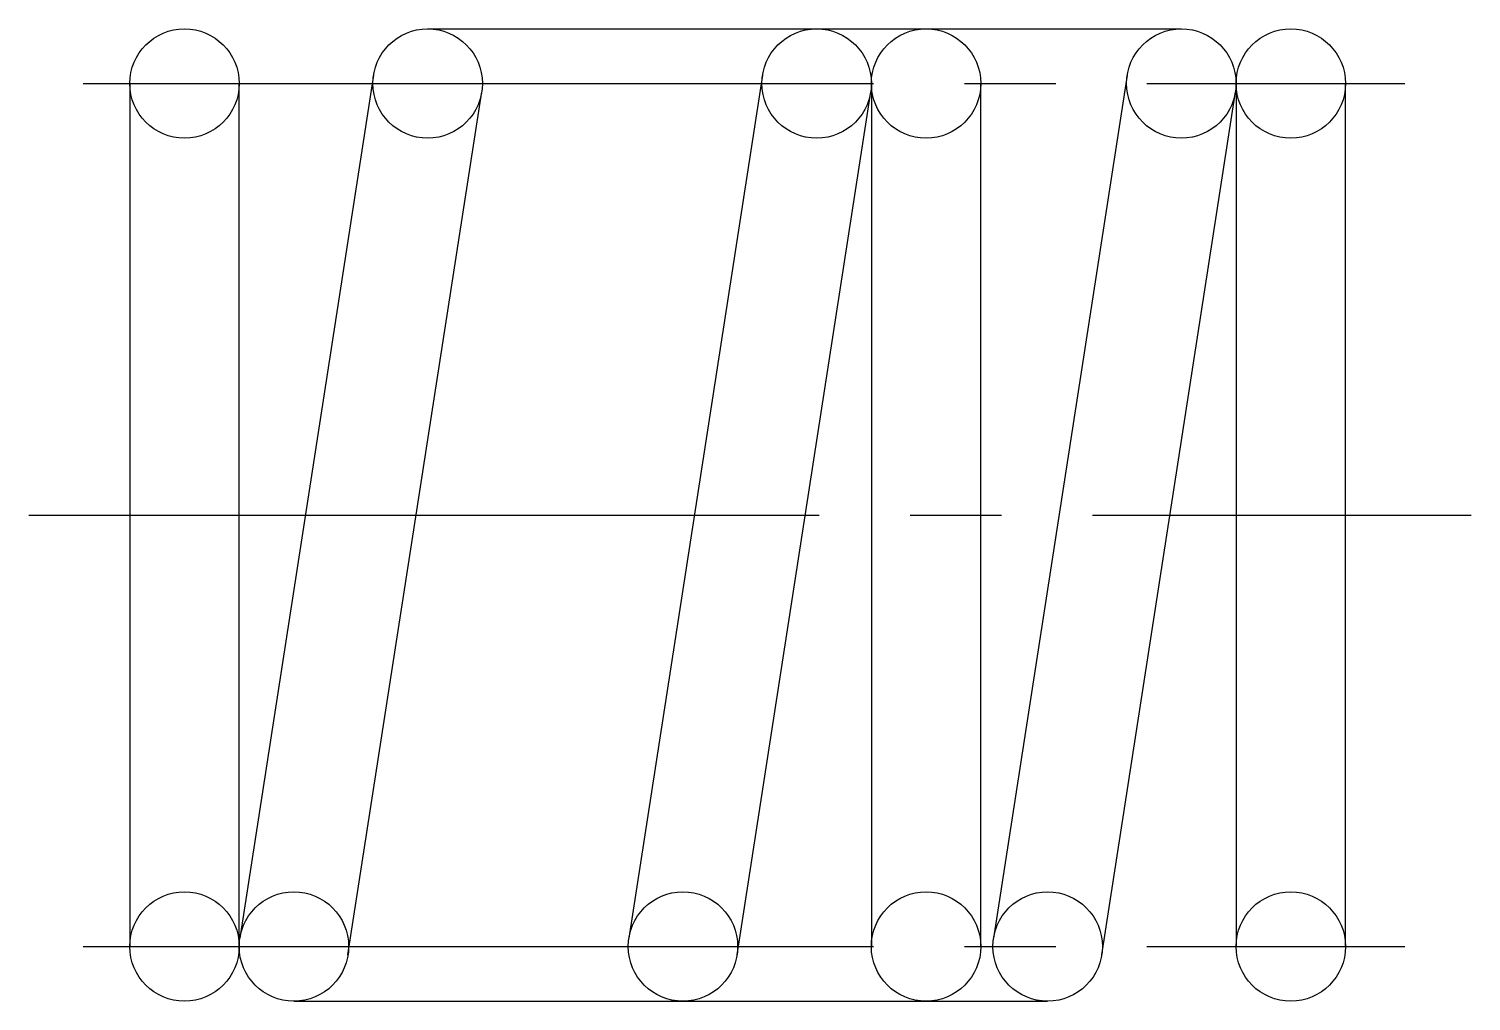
# Model space of a CAD drawing. Extents: x 2.1 to 31.5, y 2 to 24.6.
# Drawn here: x 25.53 to 31.47, y 20.61 to 24.61 of the extents above; entities outside this region: 2.
import ezdxf

# ---------------------------------------------------------------- set-up
doc = ezdxf.new("R2010")
doc.units = 0
doc.header["$LTSCALE"] = 0.25
doc.linetypes.add('CENTER', pattern=[17.5, 13, -1.5, 1.5, -1.5])
doc.linetypes.add('PHANTOM', pattern=[63.5, 31.75, -6.35, 6.35, -6.35, 6.35, -6.35])
doc.layers.get('0').update_dxf_attribs({"linetype": 'CONTINUOUS'})
doc.layers.add('CENTER', color=1, linetype='CENTER')

msp = doc.modelspace()

# ---------------------------------------------------------------- linework, layer by layer
at = {"color": 3, "linetype": 'PHANTOM'}
for p, q in [((27.1734, 24.6134), (30.2734, 24.6134)), ((28.5511, 24.4229), (28.0011, 20.8729)), ((28.9984, 24.3884), (28.9984, 20.8384)), ((29.4484, 20.8384), (29.4484, 24.3884)), ((28.4458, 20.804), (28.9958, 24.354)), ((26.6234, 20.6134), (29.7234, 20.6134))]:
    msp.add_line(p, q, dxfattribs=at)
at = {"color": 7}
for p, q in [((25.9484, 24.3884), (25.9484, 20.8384)), ((26.3984, 20.8384), (26.3984, 24.3884)), ((26.9511, 24.4229), (26.4011, 20.8729)), ((30.0511, 24.4229), (29.5011, 20.8729)), ((30.4984, 24.3884), (30.4984, 20.8384)), ((30.9484, 20.8384), (30.9484, 24.3884)), ((26.8458, 20.804), (27.3958, 24.354)), ((29.9458, 20.804), (30.4958, 24.354))]:
    msp.add_line(p, q, dxfattribs=at)
for p, q in [((27.1208, 22.579), (27.1209, 22.579)), ((26.9833, 21.6915), (26.9833, 21.6916))]:
    msp.add_line(p, q)
for centre in [(26.1734, 24.3884), (27.1734, 24.3884), (30.2734, 24.3884), (30.7234, 24.3884), (26.1734, 20.8384), (26.6234, 20.8384), (29.7234, 20.8384), (30.7234, 20.8384)]:
    msp.add_circle(centre, 0.225, dxfattribs=at)
at = {"color": 3, "linetype": 'PHANTOM'}
for centre in [(28.7734, 24.3884), (29.2234, 24.3884), (28.2234, 20.8384), (29.2234, 20.8384)]:
    msp.add_circle(centre, 0.225, dxfattribs=at)
at = {"layer": 'CENTER', "color": 1, "linetype": 'CENTER'}
for p, q in [((25.757, 24.3884), (31.1927, 24.3884)), ((25.5332, 22.6134), (31.4653, 22.6134)), ((25.757, 20.8384), (31.1927, 20.8384))]:
    msp.add_line(p, q, dxfattribs=at)

# ---------------------------------------------------------------- texts
for s, p in [('UH4-5', (2, 5)), ('UH04', (2, 2))]:
    msp.add_text(s, height=0.8).set_placement(p)

doc.saveas('drawing.dxf')
